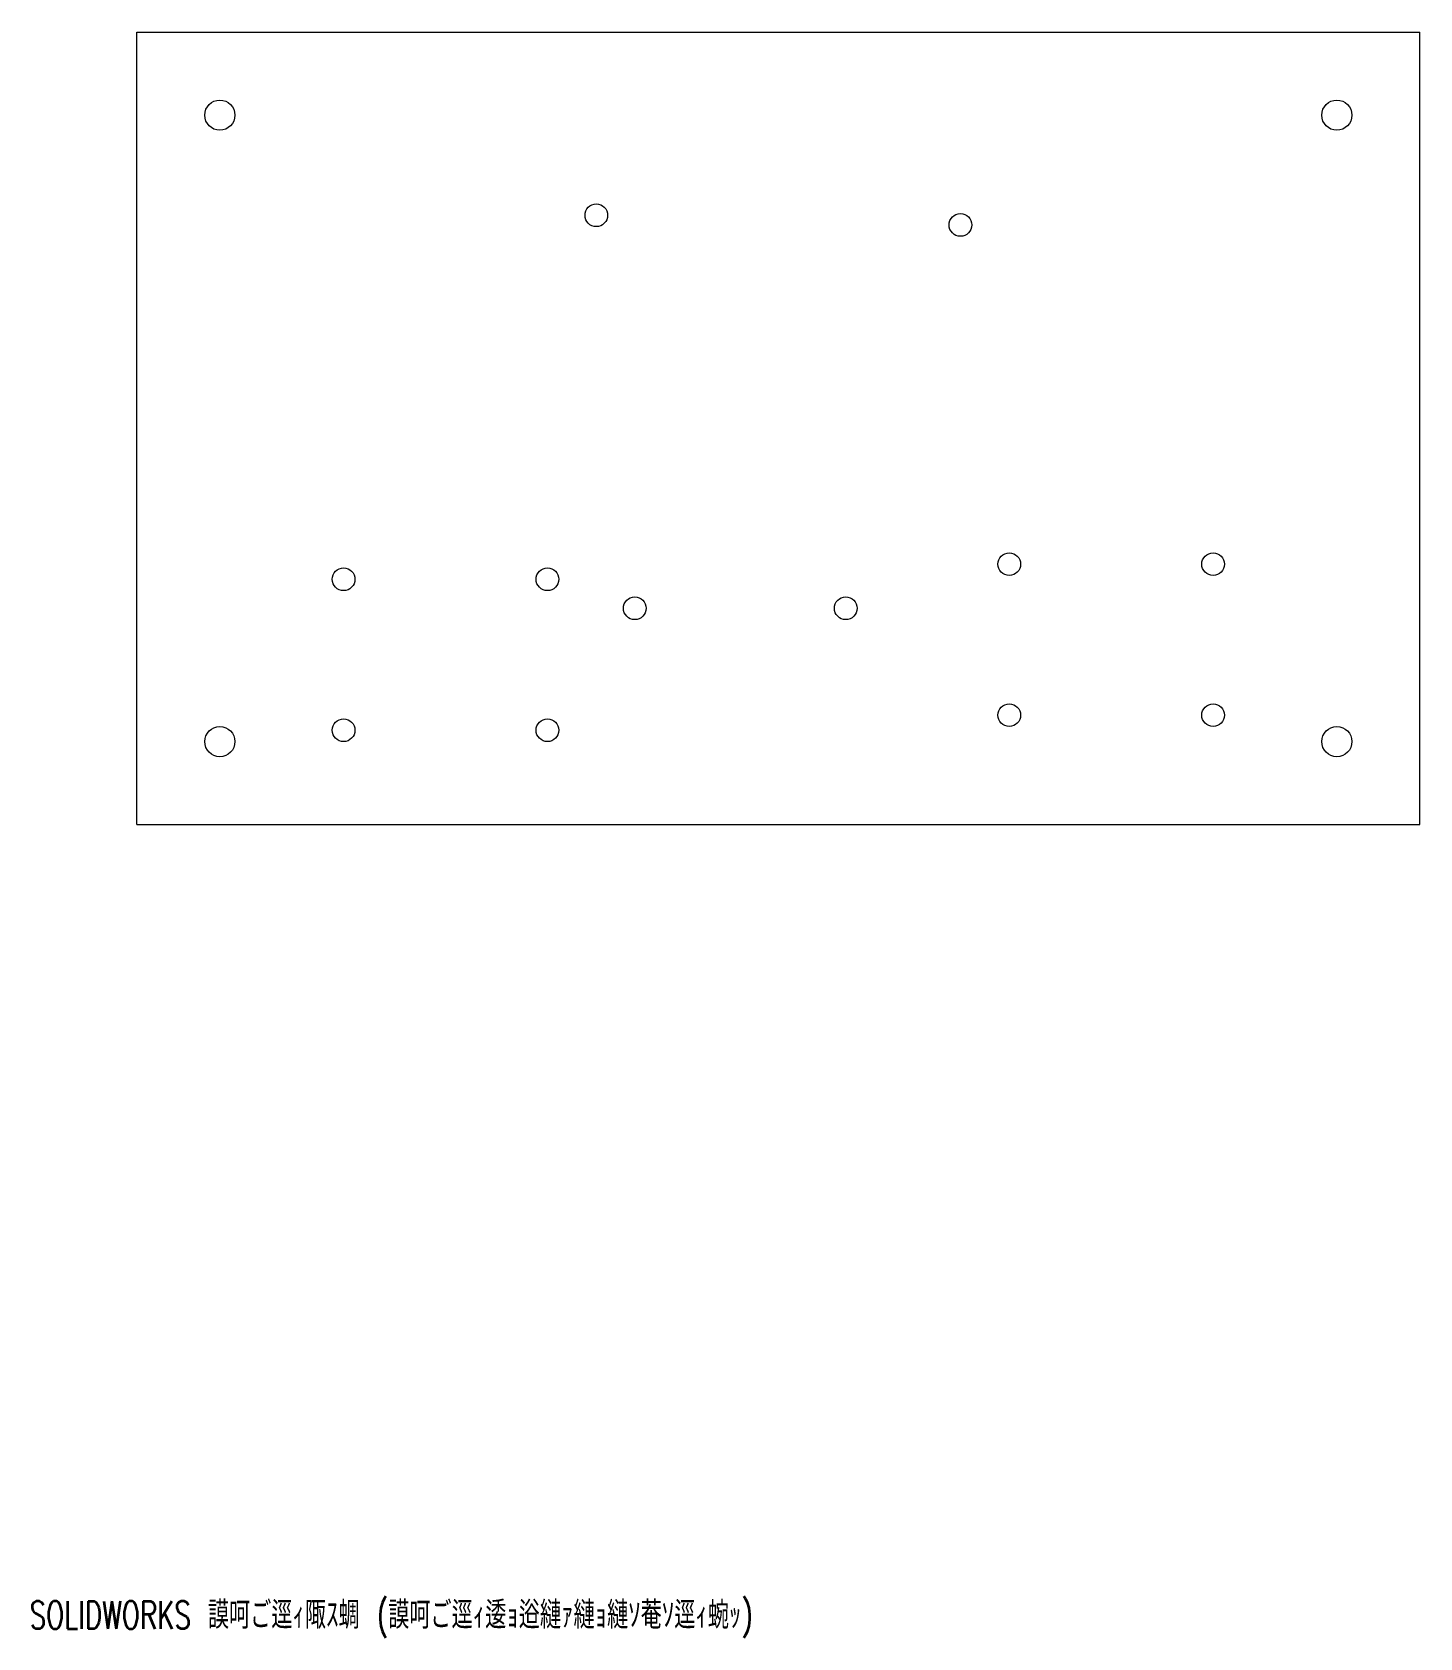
# Model space of a CAD drawing. Header units: millimetres. Extents: x 0 to 184, y 0 to 213.
import ezdxf

# ---------------------------------------------------------------- set-up
doc = ezdxf.new("R2010")
doc.units = ezdxf.units.MM
doc.styles.add('SLDTEXTSTYLE0', font='TXT', dxfattribs={"width": 0.7, "bigfont": 'bigfont'})

msp = doc.modelspace()

# ---------------------------------------------------------------- linework, layer by layer
at = {"color": 1, "linetype": 'Continuous', "lineweight": 18}
for p, q in [((14.203, 107.594), (14.203, 212.594)), ((14.203, 212.594), (184.203, 212.594)), ((184.203, 107.594), (184.203, 212.594)), ((14.203, 107.594), (184.203, 107.594))]:
    msp.add_line(p, q, dxfattribs=at)
for centre, radius in [((25.203, 201.594), 2), ((173.203, 201.594), 2), ((75.083, 188.324), 1.5), ((123.323, 187.044), 1.5), ((129.803, 142.094), 1.5), ((156.803, 142.094), 1.5), ((41.603, 140.094), 1.5), ((68.603, 140.094), 1.5), ((80.173, 136.254), 1.5), ((108.123, 136.254), 1.5), ((129.803, 122.094), 1.5), ((156.803, 122.094), 1.5), ((41.603, 120.094), 1.5), ((68.603, 120.094), 1.5), ((25.203, 118.594), 2), ((173.203, 118.594), 2)]:
    msp.add_circle(centre, radius, dxfattribs=at)

# ---------------------------------------------------------------- texts
at = {"color": 7, "linetype": 'Continuous', "insert": (0, 4.683), "char_height": 3.633, "attachment_point": 1, "style": 'SLDTEXTSTYLE0'}
msp.add_mtext('SOLIDWORKS 謨呵ご逕ｨ陬ｽ蜩 (謨呵ご逕ｨ逶ｮ逧縺ｧ縺ｮ縺ｿ菴ｿ逕ｨ蜿ｯ)', dxfattribs=at)

doc.saveas('drawing.dxf')
